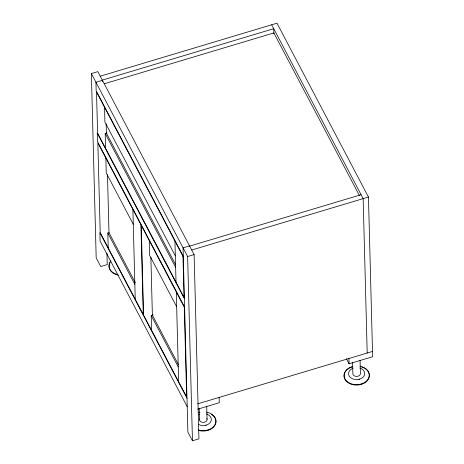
<?xml version="1.0" encoding="UTF-8"?>
<svg xmlns="http://www.w3.org/2000/svg" width="464" height="464" viewBox="0 0 464 464"><rect width="100%" height="100%" fill="white"/><g stroke="black" fill="none" stroke-linecap="round" stroke-linejoin="round"><path stroke-width="0.7" d="M205.691 425.349L206.213 425.128M359.043 379.366L359.565 379.152M106.94 253.031L107.242 264.59L100.763 266.533L96.187 257.845L91.362 73.573L97.846 71.63L194.114 254.591L198.94 438.857L192.456 440.8L187.885 432.106L183.06 247.84L189.538 245.897M100.247 76.195L276.991 23.2L368.457 197.032L372.638 356.729L349.073 363.793L346.382 358.684M104.499 83.717L273.853 32.938L359.519 195.738M105.595 148.323L105.206 133.499L107.155 132.919M108.205 247.875L107.816 233.05L109.11 232.661M189.654 246.111L361.096 194.706M191.713 250.026L368.457 197.032M192.456 440.8L187.63 256.534L194.114 254.591M151.595 330.333L151.206 315.508L153.149 314.923M197.658 403.86L372.499 351.434M197.797 409.155L219.281 402.711L219.141 397.416M206.811 418.511L206.851 418.574A3.793 2.813 -1.5 0 1 205.03 422.049A3.793 2.813 -1.5 0 1 200.175 421.213L199.717 420.564A3.793 2.813 -1.5 0 1 199.555 419.12M271.684 24.789L363.155 198.621L367.198 353.023M91.362 73.573L187.63 256.534M183.28 256.314L96.158 90.741L95.938 82.267L102.416 80.324L102.457 81.768M175.34 255.913L104.91 122.061L104.522 107.236M175.467 264.434L106.389 133.145L106.146 123.853M105.206 133.499L175.641 267.351M184.388 298.671L97.266 133.098L97.486 141.572L184.614 307.145M133.278 224.286L106.239 172.898L105.85 158.067M176.668 306.745L149.628 255.357L149.24 240.532M135.366 282.814L108.994 232.696L107.474 174.713M178.42 364.64L152.383 315.155L150.864 257.178M107.816 233.05L134.856 284.438M151.206 315.508L178.246 366.896M186.998 398.222L99.876 232.65L100.096 241.118L187.218 406.69M361.259 383.989L361.27 384.395M360.076 360.267L360.418 373.305A3.793 2.813 -1.5 0 1 357.93 376.217A3.793 2.813 -1.5 0 1 353.527 375.231L353.075 374.587A3.793 2.813 -1.5 0 1 352.86 373.868L352.559 362.28M348.934 358.498L349.073 363.793M273.876 33.75L273.743 28.698L102.3 80.104L102.341 81.548M207.907 429.971L207.913 430.377M206.724 406.249L207.066 419.288M199.207 408.262L199.508 419.85M174.951 241.083L176.03 282.176M176.279 291.92L178.634 381.721M132.89 209.455L135.244 299.263M359.907 366.189A12.644 9.379 -1.5 0 1 367.314 380.248A12.644 9.379 -1.5 0 1 346.892 381.344A12.644 9.379 -1.5 0 1 352.112 366.606M368.752 372.749A12.644 9.379 -1.5 0 1 354.357 384.952A12.644 9.379 -1.5 0 1 346.846 369.947M347.269 369.57A12.644 9.379 -1.5 0 1 352.124 367.012M361.792 367.059A12.644 9.379 -1.5 0 1 364.611 368.3M365.238 368.689A12.644 9.379 -1.5 0 1 366.386 369.57M366.891 370.046A12.644 9.379 -1.5 0 1 368.48 372.174M359.902 368.056A8.091 6.003 -1.5 0 1 363.086 377.133A8.091 6.003 -1.5 0 1 350.401 377.481A8.091 6.003 -1.5 0 1 353.069 368.242M117.781 274.624A12.644 9.379 -1.5 0 1 110.844 260.901M118.43 275.164A12.644 9.379 -1.5 0 1 109.162 264.77M109.318 264.167A12.644 9.379 -1.5 0 1 110.09 262.409M206.555 412.171A12.644 9.379 -1.5 0 1 215.261 424.235A12.644 9.379 -1.5 0 1 198.232 429.925M198.754 412.589A12.644 9.379 -1.5 0 1 200.013 412.264M215.122 418.157A12.644 9.379 -1.5 0 1 212.077 428.365A12.644 9.379 -1.5 0 1 198.244 430.331M211.259 414.282A12.644 9.379 -1.5 0 1 214.803 417.594M206.55 414.039A8.091 6.003 -1.5 0 1 210.198 422.605A8.091 6.003 -1.5 0 1 198.221 424.311M198.505 414.781A8.091 6.003 -1.5 0 1 199.717 414.224M182.955 256.296L96.518 92.029L97.597 133.116L184.028 297.383L182.955 256.296M140.894 224.669L97.852 142.86L100.201 232.661L143.248 314.47L140.894 224.669M184.283 307.127L141.242 225.318L143.591 315.126L186.638 396.935L184.283 307.127"/></g></svg>
